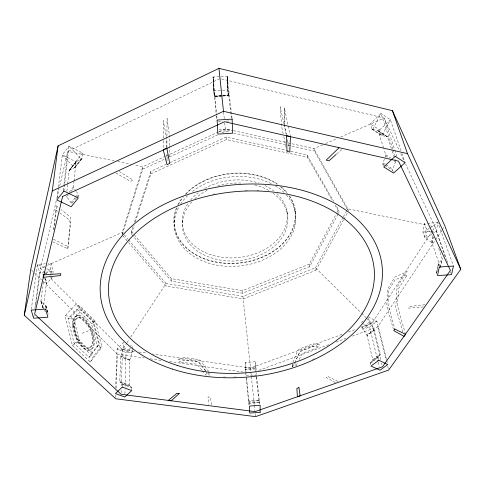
<?xml version="1.0" encoding="UTF-8"?>
<svg xmlns="http://www.w3.org/2000/svg" width="485" height="485" viewBox="0 0 485 485"><rect width="100%" height="100%" fill="white"/><g stroke="black" fill="none" stroke-linecap="round" stroke-linejoin="round"><path stroke-width="0.36" stroke-dasharray="2.42 1.82" d="M135.315 221.881L150.865 173.873L150.865 171.363L165.931 164.5M169.726 156.697L169.756 146.234M169.762 145.488L169.756 137.698M67.712 183.93L69.179 170.508L75.987 161.814A1.279 0.703 37.5 0 1 76.472 161.493L81.219 159.104A2.304 1.225 28.2 0 0 82.02 158.316L82.511 153.066L68.991 146.118L62.304 154.879L58.394 187.174M166.822 147.325L166.901 139.043M166.925 136.03L167.064 118.473M127.064 240.76L122.117 235.031L142.802 169.162L142.826 166.652L165.512 156.249M131.714 389.891L131.756 387.788A1.419 0.594 -68.7 0 0 131.502 387.169L129.343 385.557L120.013 382.059A1.413 0.57 -68.4 0 1 119.819 381.471L120.632 356.572A1.006 0.4 -67.6 0 1 120.85 355.863L123.081 349.224A1.807 0.491 -70.4 0 0 123.457 347.739L123.614 342.471L117.091 348.982L115.679 387.515M129.343 385.557A1.4 0.582 -68.5 0 1 129.137 384.969L129.707 360.137A1 0.406 -67.7 0 1 129.925 359.427L132.12 352.819A1.794 0.509 -70.5 0 0 132.484 351.34L132.514 349.837M132.526 349.091L132.587 346.084L130.513 345.247M338.027 214.218L309.703 266.635L242.603 293.219L171.435 281.167L131.368 234.061L131.429 231.521L133.284 225.792M124.924 393.984L125.045 389.461M125.124 386.448L126.039 352.528L131.58 347.072M292.449 366.696L292.534 363.538L292.449 366.818M121.135 392.771L121.226 389.746M121.341 385.957L122.462 349.63L126.615 343.332M122.305 386.381L122.365 384.272A1.425 0.582 -68.5 0 0 122.123 383.659L120.013 382.059M115.794 397.263L115.873 394.996M116.121 388.188L117.352 354.153L42.128 280.457M122.117 235.031L122.208 232.491L142.826 166.652L133.993 164.851M231.327 118.097L228.684 95.363L214.285 96.309M78.364 197.286L78.564 195.134A1.807 1.049 37.9 0 0 78.091 193.976L76.381 191.557M52.792 241.869L67.706 248.763L70.234 223.058L69.513 219.978L58.546 211.987M75.957 190.951L73.823 187.925A1.794 1.031 37.7 0 1 73.441 186.889L73.962 181.76M74.035 181.026L75.987 161.814L69.155 170.708M67.706 248.763L68.252 246.756L70.865 219.85L70.119 216.801L60.861 209.471M69.179 170.508A1.273 0.715 37.3 0 1 69.664 170.205L74.429 167.762A2.286 1.237 27.9 0 0 75.236 166.961L75.775 161.693L82.511 153.066M66.906 191.278L67.627 184.664M63.899 191.035L68.991 146.118L81.219 159.104L74.429 167.762L62.304 154.879L75.775 161.693M63.292 190.441L63.899 185.179M63.984 184.427L67.761 151.338L220.038 78.564L384.12 118.085L399.482 150.914M52.913 273.631L53.144 271.618L51.046 263.446L48.173 263.646M53.556 229.484L55.66 211.739L54.89 209.332L57.933 211.545M53.877 229.878L56.399 208.92C57.139 206.44 52.962 203.039 58.552 207.647M45.796 307.648L45.966 306.199A1.613 1.134 -15.5 0 0 45.505 305.344L41.304 301.834A1.594 1.115 -15.4 0 1 40.94 301.046L43.456 280.96M51.646 273.576L50.41 268.817L51.046 263.446M43.232 309.188L46.33 283.737L44.862 278.293M57.121 197.686L58.303 187.925M33.726 317.475L34.023 315.226M34.902 308.49L39.612 272.54L37.381 264.373L45.293 263.84M35.684 305.853L35.975 303.598M36.078 302.846L40.588 268.29L56.654 199.147M31.313 309.345L37.381 264.373L46.178 268.46M440.095 266.465L432.02 242.888A1.122 0.752 9.8 0 0 431.432 242.421L425.678 238.262A2.019 1.188 16.7 0 1 424.611 237.195L422.896 232.079L424.472 223.506L426.709 223.361M424.611 237.195L426.218 228.623L424.472 223.506M431.432 242.421L432.832 235.273M432.032 242.918L433.16 237.201M432.093 243.088L433.214 237.371M436.548 272.437L438.343 263.858M437.04 274.219L436.579 272.843L438.64 263.373L441.974 259.408A1.594 1.079 10.8 0 0 442.162 258.596L438.464 247.968M440.301 267.271L442.162 258.596M440.362 267.605L442.193 259.026M56.824 198.413L59.043 188.853M59.728 185.907L67.761 151.338L114.127 160.796M134.436 222.209L150.865 171.363M131.368 234.061L134.157 225.464M232.06 118.382L227.144 76.163L228.302 95.454L227.144 76.163L213.067 77.006L214.255 96.309L222.385 95.83M393.141 171.72L392.698 170.344A1.788 1 -56.3 0 1 392.868 169.089L395.384 162.069A1.776 0.988 -56.1 0 0 395.548 161.275M383.308 165.549L382.883 164.179A1.807 0.988 -56.5 0 1 383.059 162.912L385.605 155.849A1.794 0.976 -56.3 0 0 385.727 154.727L383.932 149.119M292.685 366.824L294.098 363.889M294.916 362.78L299.966 351.146L312.692 346.229L319.082 346.981L302.294 353.371L299.057 359.761M292.813 362.198L297.705 350.716L299.045 349.188L312.522 343.913L319.991 344.168L318.239 344.465L300.942 351.286L299.378 352.995L295.389 361.216M100.062 349.4L101.65 345.811L95.387 321.337L80.565 306.581L75.872 304.477L65.111 315.759L72.386 345.399L90.289 362.089L100.062 349.4L92.92 321.391L75.872 304.477M296.147 365.793L297.76 362.44M392.856 149.168L380.967 113.429L370.279 123.833L371.849 128.871A2.292 1.176 -65.4 0 0 372.741 129.44L380.967 113.429L390.358 119.698L401.653 152.617M309.703 266.635L309.236 264.149L336.729 213.073M337.081 212.412L338.512 209.756L336.263 205.84M338.384 213.558L339.1 212.23L338.512 209.756M90.289 362.089L93.193 356.748L101.65 345.811M343.016 217.401L315.432 267.775L315.917 270.26L243.197 298.918L166.112 286.004L127.555 241.336M343.38 216.74L347.011 210.114M315.917 270.26L343.616 219.875M343.98 219.214L347.624 212.582M97.37 346.811L99.304 343.538L94.041 322.919L81.565 310.552L77.006 309.024L68.052 318.59L74.144 343.344L89.107 357.36L97.37 346.811L91.368 323.204L77.006 309.024M89.107 357.36L92.162 352.643L99.304 343.538M432.129 231.254L371.843 323.416L360.482 327.599M432.541 230.624L435.015 226.834L405.569 163.912M127.028 342.701L129.107 339.548M130.768 337.026L166.07 283.476L242.936 296.414L315.432 267.775L361.095 312.819M352.286 336.111L377.779 326.781L435.197 240.317M435.621 239.687L441.908 230.223M442.326 229.587L443.999 227.065M69.24 170.399L76.048 161.681M69.664 170.205L76.472 161.493M75.236 166.961L82.02 158.316M75.096 167.416L81.88 158.771M69.228 192.163L73.441 186.889M76.206 198.05L71.483 203.888A1.794 1.055 37.6 0 0 71.016 202.73L66.797 196.716L68.197 194.958M71.01 191.442L73.823 187.925M71.016 202.73L75.26 197.48M75.733 196.892L78.091 193.976M76.678 197.468L78.564 195.134M437.785 270.818L436.839 271.952A1.594 1.097 11.2 0 0 436.579 272.843M68.052 318.59L73.896 318.9L81.565 310.552M370.74 364.702L370.419 363.332A1.419 0.691 52.2 0 1 370.576 362.653L378.233 356.857L380.295 354.626A1.413 0.667 51.9 0 0 380.392 353.989L374.438 329.806A1.006 0.467 51 0 0 374.044 329.176L370.188 323.362A1.813 1.043 46.9 0 1 369.467 322.028L368.4 317.633M370.576 362.653L372.668 360.404L380.295 354.626M65.111 315.759L71.362 316.444L80.565 306.581M44.844 278.469L46.336 283.707A1.122 0.776 -14.4 0 1 46.827 283.155L51.695 278.196A2.025 1.497 -4.7 0 0 52.295 277.656M45.62 274.001L49.567 270.03A2.043 1.497 -4.6 0 0 50.41 268.817M379.658 129.974L390.358 119.698L382.192 135.588A2.273 1.194 -65.2 0 1 381.289 135.012L379.658 129.974L370.279 123.833M336.663 153.994L342.161 149.144M363.192 320.931L360.955 322.719L369.618 326.993L377.936 361.44M374.487 330.006L367.06 335.596A1 0.473 51.1 0 0 366.666 334.965L362.859 329.176A1.801 1.049 47 0 1 362.149 327.842L369.467 322.028M366.666 334.965L374.044 329.176M374.45 329.836L367.066 335.626L372.777 359.767A1.4 0.679 52.1 0 1 372.668 360.404M372.777 359.767L380.392 353.989M370.419 363.332L378.088 357.536A1.425 0.679 52.1 0 1 378.233 356.857M431.868 234.097L425.678 238.262L427.291 229.69L429.164 228.441M432.487 233.679L436.203 231.181L437.906 222.609L427.455 223.306M429.789 228.023L437.906 222.609L453.475 266.047M72.386 345.399L77.727 342.155L71.362 316.444M74.144 343.344L79.231 340.385L92.162 352.643M166.203 155.934L218.444 131.975M219.135 131.659L225.319 128.822L232.703 130.471M142.802 169.162L164.009 159.456M166.743 158.201L168.798 157.261M169.483 156.952L217.371 135.03M222.16 132.841L225.58 131.271L229.247 132.096M170.035 162.627L226.186 137.055L290.103 151.211M150.865 173.873L226.446 139.516L307.52 157.407L332.334 200.481M44.735 266.471L40.588 268.29L44.869 272.546M47.506 265.259L122.208 232.491L128.125 239.366M322.828 144.779L313.88 148.677L288.048 142.887M325.587 143.578L337.293 138.48M340.737 136.982L384.12 118.085L394.693 149.665M76.412 315.984L77.145 315.68M77.248 318.039L77.982 317.742M82.141 333.328L88.937 330.576M89.367 347.872L90.101 347.581M90.204 349.934L90.938 349.643M131.429 231.521L171.375 278.639L242.336 290.715L309.236 264.149M342.028 334.389L250.472 368.085L152.405 353.947M348.418 332.037L355.517 329.424M258.796 370.34L328.909 344.671M335.996 342.077L345.908 338.445M424.848 304.744L409.71 306.459L408.606 308.133L423.338 306.938M91.368 323.204L94.041 322.919M252.891 375.402L246.356 375.881L246.186 373.638M253.619 375.348L256.523 375.135L256.347 372.892M246.58 378.306L248.835 400.877L259.263 400.101L260.051 404.581M248.835 400.877L248.908 401.41L259.348 400.652M248.908 401.428L249.223 402.744L259.736 401.974M249.223 402.756L249.302 403.314L259.827 402.532M245.622 371.892L245.216 362.507L255.304 361.774L255.874 366.921A1.728 0.315 87.8 0 1 256.001 368.412L256.292 372.147M245.216 362.507L245.731 367.66L255.874 366.921M44.875 272.182L39.612 272.54L42.971 274.11M45.626 272.127L53.144 271.618M422.896 232.079L430.286 231.575M431.026 231.527L436.203 231.181L445.739 258.244M218.365 121.638L222.779 121.365M226.453 121.141L230.866 120.868M218.929 129.834L231.442 129.058M219.038 131.235L231.557 130.459M213.764 90.786L221.803 90.295M222.536 90.252L227.647 89.943L228.235 95.266M222.706 95.794L228.708 95.412L228.326 95.381M221.997 95.927L214.303 96.236L213.067 77.006L216.656 114.854M222.742 95.878L228.72 95.515M222.015 96.091L214.534 96.412L216.092 113.011M222.76 96.048L228.738 95.684M92.92 321.391L95.387 321.337M117.352 354.153L144.233 357.978M150.204 358.833L161.408 360.428M169.617 361.598L244.288 372.237M134.442 351.358L122.462 349.63L50.222 277.863M138.928 352.007L147.167 353.189M117.806 161.547L131.053 164.251M347.618 209.95L314.425 151.12L313.88 148.677L347.733 208.786L427.618 225.307M430.577 225.919L435.015 226.834L446.612 259.699M290.836 151.375L306.999 154.951L333.638 201.275M233.437 130.641L287.314 142.717M233.655 133.078L287.259 145.051M287.993 145.215L314.425 151.12M372.741 129.44L377.53 130.538A1.279 0.667 -56 0 1 378.027 130.701L383.708 148.416M122.123 383.659L131.502 387.169M122.365 384.272L131.756 387.788M119.819 381.471L129.137 384.969M129.701 360.167L120.626 356.602L129.701 360.337M120.85 355.863L129.925 359.427M123.457 347.739L132.484 351.34M46.857 268.775L49.567 270.03L50.452 273.437M50.349 277.572L51.695 278.196L50.628 274.116M337.899 381.355L328.254 376.669L326.114 377.463L335.735 382.707M368.224 316.905L376.893 321.24L386.472 359.373M53.471 239.208L68.252 246.756M115.909 173.078L130.598 181.366L133.193 180.177L119.34 171.538M383.059 162.912L385.514 164.457M386.127 164.845L392.868 169.089M382.883 164.179L384.108 164.948M384.72 165.33L392.698 170.344M385.605 155.849L389.273 158.177M394.159 161.287L395.384 162.069M385.727 154.727L391.219 158.231M371.849 128.871L382.192 135.588L387.036 136.734A1.267 0.679 -55.7 0 1 387.533 136.903L377.53 130.538M372.189 129.368L381.634 135.515M377.906 130.574L387.412 136.776M378.039 130.726L387.545 136.928L392.013 150.429M430.783 232.182L427.291 229.69A2.037 1.182 16.5 0 1 426.218 228.623M44.117 310.412L45.681 311.728M77.727 342.155L93.193 356.748M31.307 269.854L41.589 279.93M361.634 313.352L365.933 317.59M366.472 318.118L371.843 323.416L380.852 360.191M45.402 273.073L47.009 274.674M128.616 239.936L166.07 283.476L166.112 286.004M205.864 370.764L199.584 363.126L197.662 361.84L179.226 359.343L177.449 359.476L184.591 357.554L198.953 359.452L200.614 360.622L208.32 371.043M207.75 373.062L209.793 375.851M201.954 370.231L196.837 364.199L179.026 361.992L184.973 359.852L198.51 361.586L205.725 371.14M202.427 370.807L206.198 375.414M334.965 205.046L339.1 212.23M400.768 153.654L403.969 160.493M446.867 260.415L447.625 262.555M450.51 271.782L451.014 273.2M401.895 153.333L405.09 162.633M439.083 266.332L438.373 264.264A1.613 1.097 11 0 1 438.64 263.373M394.935 150.386L396.857 156.128M393.092 149.883L394.99 155.6M392.244 151.132L395.493 160.953M402.883 332.092L395.76 307.708L396.869 289.399L397.858 285.907L406.23 272.582L407.327 271.485L394.82 277.123L387.576 289.212L386.806 305.859L393.39 329.23M208.586 371.674L209.878 376.099M405.545 334.341L397.361 305.677L398.603 288.526L407.23 274.928L395.081 279.815L388.685 290.218L388.036 304.525L394.838 329.072M41.304 301.834L43.213 308.618M40.94 301.046L43.044 308.508M40.958 301.343L43.062 308.806M45.942 305.865L48.191 314.007M45.966 306.199L48.221 314.335A1.594 1.134 -15.8 0 0 47.912 313.589M45.505 305.344L47.578 312.801M45.548 278.396L46.827 283.155M386.654 360.106L387.394 363.041M377.779 326.781L386.06 359.815M387.715 366.424L388.267 368.63M347.733 208.786L348.351 211.254M73.896 318.9L79.231 340.385M381.574 363.138L381.931 364.605M378.088 357.536L378.585 359.585M378.112 362.174L379.179 366.569M361.81 326.381L362.149 327.842M283.992 123.984L280.203 106.827M284.149 124.724L286.271 134.284M283.179 133.824L281.561 126.197M283.81 136.746L286.18 147.713M306.999 154.951L307.52 157.407M290.454 136.643L284.416 108.009L284.707 125.712M286.241 134.527L284.731 127.185L284.416 107.991M287.29 139.631L289.236 149.101M166.919 147.555L166.864 139.328L163.178 120.486L163.221 140.019M294.807 209.866L295.371 212.933M211.642 404.775L210.26 397.166L208.035 396.906L208.792 404.393M245.731 367.66L246.131 372.892M286.89 211.29L287.417 214.364M167.046 118.358L169.665 137.055M294.868 363.071L295.25 366.005M206.198 371.934L206.64 375.517M256.686 376.809L259.263 400.101M256.213 376.396L255.389 368.921L255.304 361.774M256.298 377.148L259.263 404.072M223.561 112.059L224.294 119.067M224.688 122.82L225.58 131.271M226.186 137.055L226.446 139.516M242.336 290.715L242.603 293.219M242.936 296.414L254.334 404.872M254.395 405.411L254.94 410.656M255.255 413.65L255.492 415.9M249.302 403.314L249.435 404.684M245.701 372.644L246.071 376.39M246.15 377.136L248.981 405.587M216.722 115.6L217.147 120.05M216.377 116.006L216.801 120.498M280.197 106.712L281.573 126.3M214.243 96.182L213.067 77.006L214.237 95.83L228.229 94.981L227.144 76.163L227.647 89.943M182.257 220.251L182.378 223.367M174.194 220.19L174.285 223.312M171.375 278.639L171.435 281.167M166.961 154.248L167.01 160.935M163.221 140.765L163.233 149.744M314.347 358.712A141.444 96.309 -6 0 1 312.388 359.615M236.104 377.027A141.444 96.309 -6 0 1 233.855 377.087M225.634 377.087A141.444 96.309 -6 0 1 223.397 377.027M212.654 194.303A133.278 90.677 -6 0 1 214.825 193.861M245.034 190.369A133.278 90.677 -6 0 1 247.259 190.302M256.85 190.29A133.278 90.677 -6 0 1 259.051 190.356M66.797 196.716A1.782 1.043 37.4 0 1 66.421 195.837M289.618 196.037A61.122 45.069 -6 0 1 239.123 263.179A61.122 45.069 -6 0 1 176.595 207.477M177.74 204.985A61.122 45.069 -6 0 1 182.293 197.777M185.179 194.364A61.122 45.069 -6 0 1 278.669 184.912M281.597 187.198A61.122 45.069 -6 0 1 287.587 193.291M288.999 195.861A60.704 44.759 -6 0 1 239.366 262.876A60.704 44.759 -6 0 1 177.001 207.568M178.456 204.482A60.704 44.759 -6 0 1 183.572 196.795M186.046 194A60.704 44.759 -6 0 1 277.25 184.385M280.13 186.507A60.704 44.759 -6 0 1 287.217 193.479M276.868 193.588A52.689 38.836 -6 0 1 272.237 244.452A52.689 38.836 -6 0 1 203.936 251.909A52.689 38.836 -6 0 1 188.095 203.282M190.647 199.905A52.689 38.836 -6 0 1 198.195 192.727M204.64 188.477A52.689 38.836 -6 0 1 258.456 183.033M264.98 185.616A52.689 38.836 -6 0 1 273.631 190.841M286.411 194.964A60.94 44.772 -6 0 1 240.287 265.913A60.94 44.772 -6 0 1 178.886 206.986M180.699 203.973A60.94 44.772 -6 0 1 188.241 195.067M192.545 191.411A60.94 44.772 -6 0 1 272.406 184.239M275.45 185.961A60.94 44.772 -6 0 1 283.949 192.424M272.952 193.048A52.895 38.848 -6 0 1 274.249 246.247A52.895 38.848 -6 0 1 202.33 254.104A52.895 38.848 -6 0 1 191.751 201.918M194.746 198.88A52.895 38.848 -6 0 1 207.416 190.199M217.583 186.125A52.895 38.848 -6 0 1 242.173 183.081M254.698 184.906A52.895 38.848 -6 0 1 269.854 191.029M245.853 369.152L245.404 369.649L255.389 368.921L256.001 368.412L245.853 369.152M370.188 323.362L362.859 329.176L369.618 326.993L376.893 321.24L370.188 323.362M123.081 349.224L117.091 348.982L126.039 352.528L132.12 352.819L123.081 349.224M72.683 325.787A18.327 8.609 68.2 0 0 89.173 350.273A18.327 8.609 68.2 0 0 87.567 323.028A18.327 8.609 68.2 0 0 72.683 325.787M73.987 326.617A16.102 7.566 68.2 0 0 88.458 348.163A16.102 7.566 68.2 0 0 87.088 324.259A16.102 7.566 68.2 0 0 73.987 326.617M73.423 325.483A18.333 8.597 68.2 0 0 89.907 349.976A18.333 8.597 68.2 0 0 88.288 322.731A18.333 8.597 68.2 0 0 73.423 325.483M74.726 326.314A16.108 7.554 68.2 0 0 89.198 347.872A16.108 7.554 68.2 0 0 87.809 323.962A16.108 7.554 68.2 0 0 74.726 326.314"/><path stroke-width="0.73" d="M24.25 315.208L52.295 190.969L58.091 145.864L218.965 68.355L392.444 110.719L444.842 225.804L460.75 269.327L388.637 370.097L255.571 416.645L115.739 398.779L24.25 315.208L30.761 269.327L58.091 145.864M339.003 147.804L326.175 160.165L328.963 160.79L336.111 154.479M52.295 190.969L223.482 111.307L407.485 153.636L460.75 269.327M392.444 110.719L407.485 153.636M218.965 68.355L223.482 111.307M290.454 136.643L289.836 152.017L286.968 151.375L286.599 135.751L290.454 136.643M439.319 267.023L437.506 275.601L451.517 274.625L453.475 266.047L439.319 267.023M62.607 196.455L34.605 314.116L121.086 394.287L255.043 411.632L382.471 366.812L450.395 270.418L398.543 161.147L224.579 121.735L62.607 196.455M43.692 274.813L43.062 277.305L60.395 275.607L60.91 273.722L43.692 274.813M394.838 329.072L393.796 330.661L404.15 336.402L405.545 334.341L394.838 329.072M63.899 191.035L56.848 199.941L71.186 206.762L78.297 198.001L63.899 191.035M122.281 387.085L115.46 393.559L124.839 396.997L131.696 390.595L122.281 387.085M395.233 156.315L383.738 166.925L393.59 173.096L405.09 162.633L395.233 156.315M179.208 393.559L171.144 400.865L168.168 400.525L176.94 393.299L179.208 393.559M378.749 360.27L371.055 366.066L380.064 370.231L387.764 364.508L378.749 360.27M166.816 148.077L163.233 149.744L167.034 164.651L169.708 163.427L166.816 148.077M298.942 387.6L296.85 388.382L297.414 396.882L300.142 395.869L298.942 387.6M260.172 412.292L249.726 413.075L249.575 406.054L260.13 405.266L260.172 412.292M45.62 309.09L31.21 310.097L33.629 318.227L47.888 317.226L45.62 309.09M232.145 119.122L217.147 120.05L217.826 134.102L232.606 133.181L232.145 119.122M172.363 369.055A141.559 96.303 -6 0 0 382.441 271.685A141.559 96.303 -6 0 0 169.113 201.954A141.559 96.303 -6 0 0 172.363 369.055M177.274 365.435A133.387 90.671 -6 0 0 374.408 272.867A133.387 90.671 -6 0 0 172.642 208.217A133.387 90.671 -6 0 0 177.274 365.435"/></g></svg>
